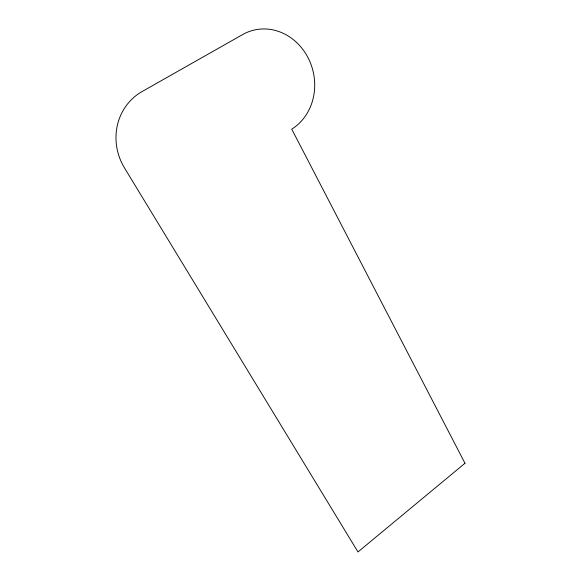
<?xml version="1.0" encoding="UTF-8"?>
<svg xmlns="http://www.w3.org/2000/svg" width="581" height="581" viewBox="0 0 581 581"><rect width="100%" height="100%" fill="white"/><g stroke="black" fill="none" stroke-linecap="round" stroke-linejoin="round"><path stroke-width="0.87" d="M464.982 463.268L357.983 551.95L124.487 167.924A55.471 52.421 65.2 0 1 142.04 91.587L242.691 34.54A53.655 47.889 76.1 0 1 308.01 57.642A53.655 47.889 76.1 0 1 291.735 129.135L464.982 463.268"/></g></svg>
